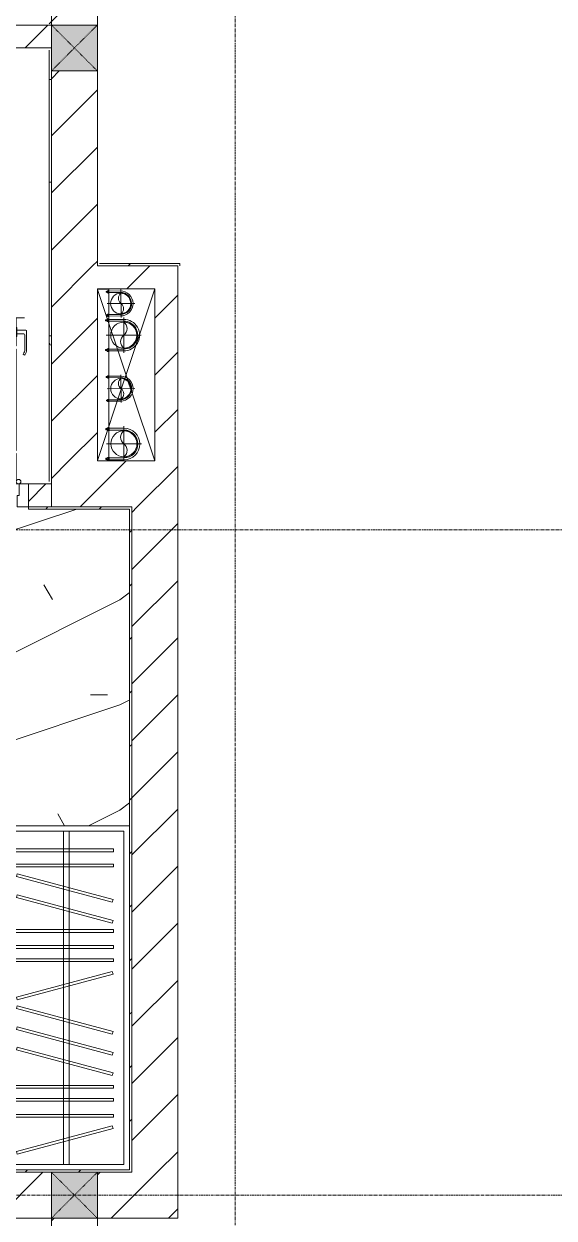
# Model space of a CAD drawing. Header units: millimetres. Extents: x 5357 to 259384, y -16348 to 109893.
# Drawn here: x 41733 to 44043, y 25437 to 30642 of the extents above; entities that cross this region are included whole.
import ezdxf

# ---------------------------------------------------------------- set-up
doc = ezdxf.new("R2010")
doc.units = ezdxf.units.MM
for name, pattern in [('Dash', [6, 3, -3]), ('Grid Line', [22.225, 12.7, -3.175, 3.175, -3.175]), ('IMPORT-CENTER _3_', [10.16, 6.35, -1.27, 1.27, -1.27])]:
    doc.linetypes.add(name, pattern=pattern)
for name, color, linetype, lineweight in [('0-1', 7, 'Continuous', 5), ('0-2', 53, 'Continuous', 9), ('A-CLNG', 13, 'Continuous', 9), ('A-DETL-GENF-1', 53, 'Continuous', 9), ('A-DOOR-1', 254, 'Continuous', 9), ('A-DOOR-2', 53, 'Continuous', 9), ('A-FLOR', 192, 'Continuous', 9), ('A-FLOR-1', 53, 'Continuous', 9), ('A-FLOR-PATT-1', 10, 'Continuous', 9), ('A-WALL', 113, 'Continuous', 9), ('A-WALL-1', 9, 'Continuous', 18), ('A-WALL-2', 53, 'Continuous', 9), ('A-WALL-3', 113, 'Continuous', 18), ('A-WALL-PATT', 111, 'Continuous', 9), ('A-WALL-PATT-1', 10, 'Continuous', 9), ('A-WALL-PATT-2', 53, 'Continuous', 9), ('G-IMPT', 8, 'Continuous', 9), ('G-IMPT-2', 8, 'IMPORT-CENTER _3_', 9), ('I-FURN-1', 254, 'Continuous', 9), ('I-WALL-1', 9, 'Continuous', 18), ('I-WALL-3', 2, 'Continuous', 18), ('M-EQPM', 50, 'Continuous', 9), ('S-COLS', 52, 'Continuous', 9), ('S-COLS-1', 253, 'Continuous', 5), ('S-COLS-5', 52, 'Continuous', 18), ('S-COLS-6', 52, 'Dash', 9), ('S-COLS-HDLN', 52, 'Dash', 9), ('S-GRID-1', 1, 'Grid Line', 9)]:
    doc.layers.add(name, color=color, linetype=linetype, lineweight=lineweight)
pattern_1 = [(45, (0, 0), (-124.4508, 124.4508), [])]
pattern_2 = [(45, (0, 0), (-116.6726, 116.6726), [])]

# ---------------------------------------------------------------- blocks, each defined once
blk = doc.blocks.new('NCV_TKTC_KET CAU_rvt-1-TKCS_MB CẢNH QUAN CÂY XANH')
at = {"layer": 'A-FLOR-1'}
blk.add_line((42052.7, 28736.9), (42052.7, 29486.9), dxfattribs=at)
blk = doc.blocks.new('DOOR_CW_01 CANH MO-PANEL KINH - DIG_02-800x2200-CỬA NHÔM KÍNH-401063-TKCS_MB CẢNH QUAN CÂY XANH')
at = {"layer": 'A-DETL-GENF-1'}
for p, q in [((-347, -182), (-347, -62)), ((-347, -62), (-307, -62)), ((-307, -62), (-307, -182)), ((-307, -182), (-347, -182)), ((-347, -196), (-341, -196)), ((-347, -638), (-347, -196)), ((-341, -196), (-341, -182)), ((-341, -182), (-313, -182)), ((-313, -182), (-313, -196)), ((-307, -196), (-313, -196)), ((-307, -196), (-307, -638)), ((-383.9, -611.2), (-377.3, -615.8)), ((-270.1, -611.2), (-276.7, -615.8)), ((-392, -637), (-392, -716.5)), ((-384, -699.5), (-384, -637)), ((-347, -638), (-341, -638)), ((-307, -652), (-347, -652)), ((-347, -652), (-347, -772)), ((-341, -652), (-341, -638)), ((-313, -652), (-341, -652)), ((-307, -638), (-313, -638)), ((-313, -638), (-313, -652)), ((-307, -772), (-307, -652)), ((-270, -699.5), (-270, -637)), ((-262, -637), (-262, -716.5)), ((-349, -720.5), (-388, -720.5)), ((-349, -703.5), (-380, -703.5)), ((-349, -692.2), (-349, -731.8)), ((-347, -692.2), (-349, -692.2)), ((-347, -692.2), (-347, -731.8)), ((-307, -692.2), (-307, -731.8)), ((-307, -692.2), (-305, -692.2)), ((-305, -692.2), (-305, -731.8)), ((-305, -703.5), (-274, -703.5)), ((-305, -720.5), (-266, -720.5)), ((-349, -731.8), (-347, -731.8)), ((-347, -772), (-307, -772)), ((-305, -731.8), (-307, -731.8))]:
    blk.add_line(p, q, dxfattribs=at)
blk.add_circle((-357, -60), 10, dxfattribs=at)
for centre, radius, start, end in [((-357, -60), 714, 268, 0), ((-347, -637), 45, 145, 180), ((-347, -637), 37, 145, 180), ((-307, -637), 37, 0, 35), ((-307, -637), 45, 360, 35), ((-388, -716.5), 4, 180, 270), ((-380, -699.5), 4, 180, 270), ((-274, -699.5), 4, 270, 0), ((-266, -716.5), 4, 270, 0)]:
    blk.add_arc(centre, radius, start, end, dxfattribs=at)
at = {"layer": 'A-DOOR-2'}
for p, q in [((-400, -50), (-400, 50)), ((-400, 50), (-350, 50)), ((-350, 50), (-350, 0)), ((350, 0), (350, 50)), ((350, 50), (400, 50)), ((400, 50), (400, -50)), ((-360, -50), (-400, -50)), ((-360, 0), (-360, -50)), ((-350, 0), (-360, 0)), ((-357, -50), (-332, -50)), ((360, 0), (350, 0)), ((360, -50), (360, 0)), ((400, -50), (360, -50))]:
    blk.add_line(p, q, dxfattribs=at)
blk = doc.blocks.new('TU QUAN AO-SUITE ROOM_3 - TU QUAN AO-SUITE ROOM_3-V89-TKCS_MB CẢNH QUAN CÂY XANH')
at = {"layer": 'I-FURN-1'}
for p, q in [((0, -1500), (0, 0)), ((0, 0), (0, -1500)), ((-526, -24), (-24, -24)), ((-526, -1476), (-526, -24)), ((-526, -24), (-526, -600)), ((-287, -24), (-287, -576)), ((-263, -24), (-263, -576)), ((-24, -24), (-24, -1476)), ((-478.3, -181.1), (-61.3, -69.4)), ((-58.2, -80.9), (-475.2, -192.7)), ((-61.3, -69.4), (-58.2, -80.9)), ((-475.2, -192.7), (-478.3, -181.1)), ((-480.1, -229.7), (-50.1, -229.7)), ((-480.1, -241.7), (-480.1, -229.7)), ((-50.1, -241.7), (-480.1, -241.7)), ((-50.1, -229.7), (-50.1, -241.7)), ((-480.1, -299.2), (-50.1, -299.2)), ((-480.1, -311.2), (-480.1, -299.2)), ((-50.1, -311.2), (-480.1, -311.2)), ((-50.1, -299.2), (-50.1, -311.2)), ((-480.1, -356.4), (-50.1, -356.4)), ((-480.1, -368.4), (-480.1, -356.4)), ((-50.1, -356.4), (-50.1, -368.4)), ((-50.1, -368.4), (-480.1, -368.4)), ((-475.2, -411.5), (-478.3, -423.1)), ((-58.2, -523.3), (-475.2, -411.5)), ((-478.3, -423.1), (-61.3, -534.9)), ((-475.2, -500.3), (-478.3, -511.9)), ((-478.3, -511.9), (-61.3, -623.6)), ((-58.2, -612.1), (-475.2, -500.3)), ((-61.3, -534.9), (-58.2, -523.3)), ((-526, -1476), (-526, -600)), ((-475.2, -591.5), (-478.3, -603.1)), ((-478.3, -603.1), (-61.3, -714.9)), ((-58.2, -703.3), (-475.2, -591.5)), ((-287, -576), (-287, -1476)), ((-263, -576), (-263, -1476)), ((-61.3, -623.6), (-58.2, -612.1)), ((-61.3, -714.9), (-58.2, -703.3)), ((-478.3, -853.9), (-61.3, -742.1)), ((-58.2, -753.7), (-475.2, -865.5)), ((-61.3, -742.1), (-58.2, -753.7)), ((-475.2, -865.5), (-478.3, -853.9)), ((-480.1, -908.6), (-480.1, -920.6)), ((-480.1, -908.6), (-480.1, -920.6)), ((-50.1, -908.6), (-480.1, -908.6)), ((-480.1, -920.6), (-50.1, -920.6)), ((-50.1, -920.6), (-50.1, -908.6)), ((-480.1, -965.8), (-480.1, -977.8)), ((-480.1, -965.8), (-480.1, -977.8)), ((-50.1, -965.8), (-480.1, -965.8)), ((-480.1, -977.8), (-50.1, -977.8)), ((-50.1, -977.8), (-50.1, -965.8)), ((-480.1, -1035.3), (-480.1, -1047.3)), ((-480.1, -1035.3), (-480.1, -1047.3)), ((-50.1, -1035.3), (-480.1, -1035.3)), ((-50.1, -1047.3), (-50.1, -1035.3)), ((-480.1, -1047.3), (-50.1, -1047.3)), ((-475.2, -1075.3), (-478.3, -1086.9)), ((-478.3, -1086.9), (-61.3, -1198.6)), ((-58.2, -1187.1), (-475.2, -1075.3)), ((-475.2, -1166.5), (-478.3, -1178.1)), ((-478.3, -1178.1), (-61.3, -1289.9)), ((-58.2, -1278.3), (-475.2, -1166.5)), ((-61.3, -1198.6), (-58.2, -1187.1)), ((-61.3, -1289.9), (-58.2, -1278.3)), ((-480.1, -1320.5), (-480.1, -1332.5)), ((-480.1, -1320.5), (-480.1, -1332.5)), ((-50.1, -1320.5), (-480.1, -1320.5)), ((-480.1, -1332.5), (-50.1, -1332.5)), ((-50.1, -1332.5), (-50.1, -1320.5)), ((-480.1, -1386.9), (-480.1, -1398.9)), ((-480.1, -1386.9), (-480.1, -1398.9)), ((-50.1, -1386.9), (-480.1, -1386.9)), ((-480.1, -1398.9), (-50.1, -1398.9)), ((-50.1, -1398.9), (-50.1, -1386.9)), ((-550, -1500), (0, -1500)), ((0, -1500), (-550, -1500)), ((-24, -1476), (-526, -1476))]:
    blk.add_line(p, q, dxfattribs=at)
blk = doc.blocks.new('NCV_TKTC_TANG 1_rvt-1-TKCS_MB CẢNH QUAN CÂY XANH')
at = {"layer": 'A-FLOR-PATT-1'}
h = blk.add_hatch(dxfattribs=at)
h.set_pattern_fill('FP_6', color=256, style=0, pattern_type=2)
h.set_pattern_definition([(0, (0, 0), (1788.16, 447.04), [73.762, -1267.358, 73.762, -1267.358, -7152.64]), (0, (0, 0), (1788.16, 447.04), [-2682.24, 73.762, -2608.478, 73.762, -1267.358, -3129.28]), (0, (0, 0), (1788.16, 447.04), [-6705.6, 73.762, -820.318, 73.762, -2161.438]), (120, (670.56, 223.5), (-1281.228, 1325.072), [73.762, -1267.358, 73.762, -8419.998]), (120, (670.56, 223.5), (-1281.228, 1325.072), [-1414.882, -1267.358, 73.762, -2608.478, -4470.4]), (120, (670.56, 223.5), (-1281.228, 1325.072), [-5364.48, 73.762, -1267.358, 73.762, -3055.518]), (120, (670.56, 223.5), (-1281.228, 1325.072), [-6779.362, -820.318, 73.762, -2161.438]), (240, (894.1, 1117.6), (-506.932, -1772.112), [73.762, -1267.358, 73.762, -8419.998]), (240, (894.1, 1117.6), (-506.932, -1772.112), [-1414.882, -1267.358, 73.762, -2608.478, -4470.4]), (240, (894.1, 1117.6), (-506.932, -1772.112), [-5364.48, 73.762, -1267.358, 73.762, -3055.518]), (240, (894.1, 1117.6), (-506.932, -1772.112), [-6779.362, -820.318, 73.762, -2161.438])])
h.paths.add_polyline_path([(41642.6, 25646.9), (41642.6, 27146.9), (42192.6, 27146.9), (42190.6, 28526.9), (41752.6, 28527.8), (41752.6, 28536.9), (40952.6, 28536.9), (40952.6, 28526.9), (40852.6, 28526.9), (40852.6, 28276.9), (39252.6, 28276.9), (39252.6, 28526.9), (38152.6, 28526.9), (38153.2, 25736.9), (38852.6, 25736.9), (38852.6, 25646.9), (38862.6, 25646.9), (38862.6, 26097.3), (39312.6, 26097.3), (39312.6, 27585.8), (39316.4, 27614.6), (39327.5, 27641.4), (39345.2, 27664.4), (39368.2, 27682), (39395, 27693.2), (39423.7, 27696.9), (40851.2, 27696.9), (40879.9, 27693.2), (40906.7, 27682), (40929.8, 27664.4), (40947.4, 27641.4), (40958.5, 27614.6), (40962.3, 27585.8), (40962.3, 26097.3), (41412.3, 26097.3), (41412.3, 25646.9)])
h = blk.add_hatch(dxfattribs=at)
h.set_pattern_fill('FP_4', color=256, style=0, pattern_type=2)
h.set_pattern_definition([(216.87, (366.52, 916.3), (2748.8967, 1832.6049), [458.15, -4123.35]), (206.565, (916.3, 641.4), (-916.3012, -916.2996), [1024.455, -1024.455]), (198.435, (916.3, 183.26), (-1832.5985, -916.302), [579.52, -2318.076])])
h.paths.add_polyline_path([(41642.6, 25646.9), (41642.6, 27146.9), (42192.6, 27146.9), (42190.6, 28526.9), (41752.6, 28527.8), (41752.6, 28536.9), (40952.6, 28536.9), (40952.6, 28526.9), (40852.6, 28526.9), (40852.6, 28276.9), (39252.6, 28276.9), (39252.6, 28526.9), (38152.6, 28526.9), (38153.2, 25736.9), (38852.6, 25736.9), (38852.6, 25646.9), (38862.6, 25646.9), (38862.6, 26097.3), (39312.6, 26097.3), (39312.6, 27585.8), (39316.4, 27614.6), (39327.5, 27641.4), (39345.2, 27664.4), (39368.2, 27682), (39395, 27693.2), (39423.7, 27696.9), (40851.2, 27696.9), (40879.9, 27693.2), (40906.7, 27682), (40929.8, 27664.4), (40947.4, 27641.4), (40958.5, 27614.6), (40962.3, 27585.8), (40962.3, 26097.3), (41412.3, 26097.3), (41412.3, 25646.9)])
at = {"layer": 'A-WALL-PATT-1'}
h = blk.add_hatch(dxfattribs=at)
h.set_pattern_fill('FP_2', color=256, style=0, pattern_type=2)
h.set_pattern_definition(pattern_1)
h.paths.add_polyline_path([(38152.6, 30536.9), (39952.6, 30536.9), (39952.6, 30636.9), (38152.6, 30636.9), (38152.6, 30631.7)])
h.paths.add_polyline_path([(41670.2, 30536.9), (41852.6, 30536.9), (41852.6, 30636.9), (40052.6, 30636.9), (40052.6, 30536.9), (41065, 30536.9)])
h = blk.add_hatch(dxfattribs=at)
h.set_pattern_fill('FP_11', color=256, style=0, pattern_type=2)
h.set_pattern_definition([(0, (0, 0), (894.08, 223.52), [73.762, -596.798, 73.762, -596.798, -3576.32]), (0, (0, 0), (894.08, 223.52), [-1341.12, 73.762, -1267.358, 73.762, -596.798, -1564.64]), (0, (0, 0), (894.08, 223.52), [-3352.8, 73.762, -373.278, 73.762, -1043.838]), (120, (335.28, 111.76), (-640.614, 662.536), [73.762, -596.798, 73.762, -4173.118]), (120, (335.28, 111.76), (-640.614, 662.536), [-744.322, -596.798, 73.762, -1267.358, -2235.2]), (120, (335.28, 111.76), (-640.614, 662.536), [-2682.24, 73.762, -596.798, 73.762, -1490.878]), (120, (335.28, 111.76), (-640.614, 662.536), [-3426.562, -373.278, 73.762, -1043.838]), (240, (447.04, 558.8), (-253.466, -886.056), [73.762, -596.798, 73.762, -4173.118]), (240, (447.04, 558.8), (-253.466, -886.056), [-744.322, -596.798, 73.762, -1267.358, -2235.2]), (240, (447.04, 558.8), (-253.466, -886.056), [-2682.24, 73.762, -596.798, 73.762, -1490.878]), (240, (447.04, 558.8), (-253.466, -886.056), [-3426.562, -373.278, 73.762, -1043.838])])
h.paths.add_polyline_path([(41852.6, 28646.9), (41852.6, 30526.9), (41842.6, 30526.9), (41842.6, 28646.9)])
h = blk.add_hatch(dxfattribs=at)
h.set_pattern_fill('FP_2', color=256, style=0, pattern_type=2)
h.set_pattern_definition(pattern_1)
h.paths.add_polyline_path([(40052.6, 28536.9), (40952.6, 28536.9), (40952.6, 28636.9), (40052.6, 28636.9)])
h.paths.add_polyline_path([(41752.6, 28536.9), (41852.6, 28536.9), (41852.6, 28636.9), (41752.6, 28636.9), (41752.6, 28586.9)])
at = {"layer": 'A-WALL-PATT-2'}
h = blk.add_hatch(dxfattribs=at)
h.set_pattern_fill('FP_10', color=256, style=0, pattern_type=2)
h.set_pattern_definition(pattern_2)
h.paths.add_polyline_path([(41842.6, 30636.9), (41852.6, 30636.9), (41852.6, 32396.1), (41842.6, 32395.3), (41842.6, 30646.9)])
h.paths.add_polyline_path([(41852.6, 33486.1), (41852.6, 33636.9), (41842.6, 33636.9), (41842.6, 33486.1)])
h = blk.add_hatch(dxfattribs=at)
h.set_pattern_fill('FP_10', color=256, style=0, pattern_type=2)
h.set_pattern_definition(pattern_2)
h.paths.add_polyline_path([(40952.6, 28526.9), (40952.6, 28536.9), (38152.6, 28536.9), (38152.6, 28526.9), (40459.7, 28526.9)])
h.paths.add_polyline_path([(42202.6, 28526.9), (42202.6, 28536.9), (41752.6, 28536.9), (41752.6, 28526.9), (42192.6, 28526.9)])
h = blk.add_hatch(dxfattribs=at)
h.set_pattern_fill('FP_10', color=256, style=0, pattern_type=2)
h.set_pattern_definition(pattern_2)
h.paths.add_polyline_path([(42192.6, 25636.9), (42202.6, 25636.9), (42202.6, 28526.9), (42192.6, 28526.9), (42192.6, 25646.9)])
h = blk.add_hatch(dxfattribs=at)
h.set_pattern_fill('FP_10', color=256, style=0, pattern_type=2)
h.set_pattern_definition(pattern_2)
h.paths.add_polyline_path([(39249.3, 25636.9), (42192.6, 25636.9), (42192.6, 25646.9), (38852.6, 25646.9), (38852.6, 25636.9)])
at = {"layer": 'A-WALL-1'}
for p, q in [((41852.6, 30636.9), (40052.6, 30636.9)), ((41852.6, 30536.9), (41852.6, 30636.9)), ((40052.6, 30536.9), (41852.6, 30536.9)), ((41852.6, 28536.9), (41852.6, 28636.9))]:
    blk.add_line(p, q, dxfattribs=at)
at = {"layer": 'A-WALL-2'}
for p, q in [((41852.6, 28636.9), (41752.6, 28636.9)), ((41752.6, 28536.9), (41852.6, 28536.9)), ((41852.6, 28536.9), (41752.6, 28536.9))]:
    blk.add_line(p, q, dxfattribs=at)
at = {"layer": 'I-WALL-1'}
for p, q in [((41852.6, 30636.9), (41852.6, 32395.3)), ((41842.6, 30636.9), (41852.6, 30636.9)), ((41842.6, 30526.9), (41842.6, 28646.9)), ((41852.6, 28646.9), (41852.6, 30526.9)), ((41752.6, 28536.9), (41752.6, 28526.9)), ((41752.6, 28526.9), (42192.6, 28526.9)), ((42202.6, 28536.9), (41852.6, 28536.9)), ((42192.6, 28526.9), (42192.6, 25646.9)), ((42202.6, 28526.9), (42202.6, 28536.9)), ((42202.6, 25636.9), (42202.6, 28526.9)), ((38852.6, 25636.9), (42192.6, 25636.9)), ((42192.6, 25646.9), (38862.6, 25646.9)), ((42192.6, 25636.9), (42202.6, 25636.9))]:
    blk.add_line(p, q, dxfattribs=at)
at = {"layer": 'A-DOOR-1', "rotation": 180}
blk.add_blockref('DOOR_CW_01 CANH MO-PANEL KINH - DIG_02-800x2200-CỬA NHÔM KÍNH-401063-TKCS_MB CẢNH QUAN CÂY XANH', (41352.6, 28586.9), dxfattribs=at)
at = {"layer": 'I-FURN-1', "rotation": 180}
blk.add_blockref('TU QUAN AO-SUITE ROOM_3 - TU QUAN AO-SUITE ROOM_3-V89-TKCS_MB CẢNH QUAN CÂY XANH', (41642.6, 25646.9), dxfattribs=at)
blk = doc.blocks.new('TKTC_XREF_251221_MB TANG 1 - TKTC_XREF_260130_MB TANG 1_dwg_CUM U_DN100-4202115-TKCS_MB CẢNH QUAN CÂY XANH')
at = {"layer": 'G-IMPT'}
blk.add_hatch(color=256, dxfattribs=at).paths.add_polyline_path([(0, -61), (0, -57), (14.8, -55.1), (28.5, -49.4), (40.3, -40.3), (49.4, -28.5), (55.1, -14.8), (57, 0), (55.1, 14.8), (49.4, 28.5), (40.3, 40.3), (28.5, 49.4), (14.8, 55.1), (0, 57), (0, 61), (15.8, 58.9), (36.8, 48), (43.1, 43.1), (52.8, 30.5), (58.9, 15.8), (61, 0), (58.9, -15.8), (52.8, -30.5), (43.1, -43.1), (30.5, -52.8), (15.8, -58.9)])
for p, q in [((-79.1, 66.6), (-79.1, 63.4)), ((-76.6, 66.6), (-76.6, 63.4)), ((-74.6, 66.6), (-74.6, 63.4)), ((-72.7, 69.3), (-72.7, 60.7)), ((-66.9, 67.9), (-71.7, 67.9)), ((-65, 69), (0, 69)), ((-66.9, 62.1), (-71.7, 62.1)), ((-79.1, -63.4), (-79.1, -66.6)), ((-76.6, -63.4), (-76.6, -66.6)), ((-74.6, -63.4), (-74.6, -66.6)), ((-72.7, -60.7), (-72.7, -69.3)), ((-66.9, -62.1), (-71.7, -62.1)), ((-66.9, -67.9), (-71.7, -67.9)), ((-65, -69), (0, -69))]:
    blk.add_line(p, q, dxfattribs=at)
at = {"layer": 'G-IMPT', "flags": 128}
for points in [[(-72.7, 67.6), (-78.1, 67.6), (-78.1, 62.4), (-72.7, 62.4)], [(-71.7, 59.2), (-66.9, 59.2), (-66.9, 70.8), (-71.7, 70.8)], [(-66.9, 70.8), (-66.9, 72.7), (-65, 72.7), (-65, 57.3), (-66.9, 57.3), (-66.9, 59.2)], [(-65, 61), (0, 61), (0, 57)], [(-72.7, -62.4), (-78.1, -62.4), (-78.1, -67.6), (-72.7, -67.6)], [(-71.7, -70.8), (-66.9, -70.8), (-66.9, -59.2), (-71.7, -59.2)], [(-66.9, -59.2), (-66.9, -57.3), (-65, -57.3), (-65, -72.7), (-66.9, -72.7), (-66.9, -70.8)], [(-65, -61), (0, -61), (0, -57)]]:
    blk.add_lwpolyline(points, dxfattribs=at)
at = {"layer": 'G-IMPT'}
for centre, radius, start, end in [((-78.1, 66.6), 0.96, 90, 180), ((-71.1, 69.3), 1.56, 112.61986, 247.38014), ((-67.9, 65), 4.8, 143.1301, 216.8699), ((0, 0), 69, 270, 90), ((-78.1, 63.4), 0.96, 180, 270), ((-71.1, 60.7), 1.56, 112.61986, 247.38014), ((0, 0), 61, 270, 90), ((0, 0), 57, 270, 90), ((-78.1, -63.4), 0.96, 90, 180), ((-71.1, -60.7), 1.56, 112.61986, 247.38014), ((-67.9, -65), 4.8, 143.1301, 216.8699), ((-78.1, -66.6), 0.96, 180, 270), ((-71.1, -69.3), 1.56, 112.61986, 247.38014)]:
    blk.add_arc(centre, radius, start, end, dxfattribs=at)
blk = doc.blocks.new('TKTC_XREF_251221_MB TANG 1 - TKTC_XREF_260130_MB TANG 1_dwg_$cc-4202117-TKCS_MB CẢNH QUAN CÂY XANH')
at = {"layer": 'G-IMPT'}
blk.add_circle((0, 0), 0.5, dxfattribs=at)
for centre, radius, start, end in [((0, 0), 0.5, 90, 270), ((0.188, 0.25), 0.313, 126.8699, 233.1301), ((-0.188, -0.25), 0.313, 306.8699, 53.1301)]:
    blk.add_arc(centre, radius, start, end, dxfattribs=at)
at = {"layer": 'G-IMPT-2'}
for p, q in [((0, -0.673), (0, 0.673)), ((-0.673, 0), (0.673, 0))]:
    blk.add_line(p, q, dxfattribs=at)
blk = doc.blocks.new('TKTC_XREF_251221_MB TANG 1 - TKTC_XREF_260130_MB TANG 1_dwg_$cc-4202122-TKCS_MB CẢNH QUAN CÂY XANH')
at = {"layer": 'G-IMPT'}
blk.add_circle((0, 0), 0.5, dxfattribs=at)
for centre, radius, start, end in [((0, 0), 0.5, 90, 270), ((0.188, 0.25), 0.313, 126.8699, 233.1301), ((-0.188, -0.25), 0.313, 306.8699, 53.1301)]:
    blk.add_arc(centre, radius, start, end, dxfattribs=at)
at = {"layer": 'G-IMPT-2'}
for p, q in [((0, -0.673), (0, 0.673)), ((-0.673, 0), (0.673, 0))]:
    blk.add_line(p, q, dxfattribs=at)
blk = doc.blocks.new('TKTC_XREF_251221_MB TANG 1 - TKTC_XREF_260130_MB TANG 1_dwg_CUM U_DN100-4202112-TKCS_MB CẢNH QUAN CÂY XANH')
at = {"layer": 'G-IMPT'}
blk.add_hatch(color=256, dxfattribs=at).paths.add_polyline_path([(0, 61), (0, 57), (14.8, 55.1), (28.5, 49.4), (40.3, 40.3), (49.4, 28.5), (55.1, 14.8), (57, 0), (55.1, -14.8), (49.4, -28.5), (40.3, -40.3), (28.5, -49.4), (14.8, -55.1), (0, -57), (0, -61), (15.8, -58.9), (30.5, -52.8), (43.1, -43.1), (52.8, -30.5), (58.9, -15.8), (61, 0), (58.9, 15.8), (52.8, 30.5), (43.1, 43.1), (30.5, 52.8), (15.8, 58.9)])
for p, q in [((-79.1, 66.6), (-79.1, 63.4)), ((-76.6, 66.6), (-76.6, 63.4)), ((-74.6, 66.6), (-74.6, 63.4)), ((-72.7, 69.3), (-72.7, 60.7)), ((-66.9, 67.9), (-71.7, 67.9)), ((-66.9, 62.1), (-71.7, 62.1)), ((-65, 69), (0, 69)), ((-79.1, -63.4), (-79.1, -66.6)), ((-76.6, -63.4), (-76.6, -66.6)), ((-74.6, -63.4), (-74.6, -66.6)), ((-72.7, -60.7), (-72.7, -69.3)), ((-66.9, -62.1), (-71.7, -62.1)), ((-66.9, -67.9), (-71.7, -67.9)), ((-65, -69), (0, -69))]:
    blk.add_line(p, q, dxfattribs=at)
at = {"layer": 'G-IMPT', "flags": 128}
for points in [[(-72.7, 67.6), (-78.1, 67.6), (-78.1, 62.4), (-72.7, 62.4)], [(-71.7, 59.2), (-66.9, 59.2), (-66.9, 70.8), (-71.7, 70.8)], [(-66.9, 70.8), (-66.9, 72.7), (-65, 72.7), (-65, 57.3), (-66.9, 57.3), (-66.9, 59.2)], [(-65, 61), (0, 61), (0, 57)], [(-72.7, -62.4), (-78.1, -62.4), (-78.1, -67.6), (-72.7, -67.6)], [(-71.7, -70.8), (-66.9, -70.8), (-66.9, -59.2), (-71.7, -59.2)], [(-66.9, -59.2), (-66.9, -57.3), (-65, -57.3), (-65, -72.7), (-66.9, -72.7), (-66.9, -70.8)], [(-65, -61), (0, -61), (0, -57)]]:
    blk.add_lwpolyline(points, dxfattribs=at)
at = {"layer": 'G-IMPT'}
for centre, radius, start, end in [((-78.1, 66.6), 0.96, 90, 180), ((-78.1, 63.4), 0.96, 180, 270), ((-71.1, 69.3), 1.56, 112.6199, 247.3801), ((-67.9, 65), 4.8, 143.1301, 216.8699), ((-71.1, 60.7), 1.56, 112.6199, 247.3801), ((0, 0), 69, 270, 90), ((0, 0), 61, 270, 90), ((0, 0), 57, 270, 90), ((-78.1, -63.4), 0.96, 90, 180), ((-78.1, -66.6), 0.96, 180, 270), ((-71.1, -60.7), 1.56, 112.6199, 247.3801), ((-67.9, -65), 4.8, 143.1301, 216.8699), ((-71.1, -69.3), 1.56, 112.6199, 247.3801)]:
    blk.add_arc(centre, radius, start, end, dxfattribs=at)
blk = doc.blocks.new('TKTC_XREF_251221_MB TANG 1 - TKTC_XREF_260130_MB TANG 1_dwg_$cc-4202123-TKCS_MB CẢNH QUAN CÂY XANH')
at = {"layer": 'G-IMPT'}
blk.add_circle((0, 0), 0.5, dxfattribs=at)
for centre, radius, start, end in [((0, 0), 0.5, 90, 270), ((0.188, 0.25), 0.313, 126.8699, 233.1301), ((-0.188, -0.25), 0.313, 306.8699, 53.1301)]:
    blk.add_arc(centre, radius, start, end, dxfattribs=at)
at = {"layer": 'G-IMPT-2'}
for p, q in [((0, -0.673), (0, 0.66)), ((-0.673, 0), (0.673, 0))]:
    blk.add_line(p, q, dxfattribs=at)
blk = doc.blocks.new('TKTC_XREF_251221_MB TANG 1 - TKTC_XREF_260130_MB TANG 1_dwg_$cc-4202118-TKCS_MB CẢNH QUAN CÂY XANH')
at = {"layer": 'G-IMPT'}
blk.add_circle((0, 0), 0.5, dxfattribs=at)
for centre, radius, start, end in [((0, 0), 0.5, 90, 270), ((0.188, 0.25), 0.313, 126.8699, 233.1301), ((-0.188, -0.25), 0.313, 306.8699, 53.1301)]:
    blk.add_arc(centre, radius, start, end, dxfattribs=at)
at = {"layer": 'G-IMPT-2'}
for p, q in [((0, -0.673), (0, 0.673)), ((-0.673, 0), (0.673, 0))]:
    blk.add_line(p, q, dxfattribs=at)
blk = doc.blocks.new('TKTC_XREF_251221_MB TANG 1 - TKTC_XREF_260130_MB TANG 1_dwg-4202109-TKCS_MB CẢNH QUAN CÂY XANH')
at = {"layer": 'G-IMPT'}
blk.add_line((-161098.3, -372609.7), (-161098.3, -371861.5), dxfattribs=at)
at = {"layer": 'G-IMPT', "flags": 128}
blk.add_lwpolyline([(-161099.2, -371861.5), (-161049.2, -371861.8), (-161049.2, -372609.7)], dxfattribs=at)
at = {"extrusion": (0, 0, -1)}
for name, p, xscale, yscale, zscale, rotation in [('TKTC_XREF_251221_MB TANG 1 - TKTC_XREF_260130_MB TANG 1_dwg_CUM U_DN100-4202115-TKCS_MB CẢNH QUAN CÂY XANH', (160998.2, -371923.3), 0.7894736842105257, 0.7894736842105257, -0.7894736842105257, 179.5802210006296), ('TKTC_XREF_251221_MB TANG 1 - TKTC_XREF_260130_MB TANG 1_dwg_$cc-4202122-TKCS_MB CẢNH QUAN CÂY XANH', (160984.1, -372061.2), 113.7150000000092, 113.7150000000092, -113.7150000000092, 359.9532564459116), ('TKTC_XREF_251221_MB TANG 1 - TKTC_XREF_260130_MB TANG 1_dwg_CUM U_DN100-4202115-TKCS_MB CẢNH QUAN CÂY XANH', (160997.8, -372294.4), 0.7894736842105257, 0.7894736842105257, -0.7894736842105257, 179.5802210006296)]:
    blk.add_blockref(name, p, dxfattribs=dict(at, xscale=xscale, yscale=yscale, zscale=zscale, rotation=rotation))
for name, p, xscale, yscale, zscale, rotation in [('TKTC_XREF_251221_MB TANG 1 - TKTC_XREF_260130_MB TANG 1_dwg_$cc-4202117-TKCS_MB CẢNH QUAN CÂY XANH', (-160996.2, -371923.3), 90.00000000005133, 90.00000000005133, 90.00000000005133, 180.4197789977763), ('TKTC_XREF_251221_MB TANG 1 - TKTC_XREF_260130_MB TANG 1_dwg_CUM U_DN100-4202112-TKCS_MB CẢNH QUAN CÂY XANH', (-160984.1, -372061.2), 0.9974999999999966, 0.9974999999999966, 0.9974999999999966, 0.04674355648990237), ('TKTC_XREF_251221_MB TANG 1 - TKTC_XREF_260130_MB TANG 1_dwg_$cc-4202118-TKCS_MB CẢNH QUAN CÂY XANH', (-160995.8, -372294.4), 90.00000000005133, 90.00000000005133, 90.00000000005133, 180.4197789977763), ('TKTC_XREF_251221_MB TANG 1 - TKTC_XREF_260130_MB TANG 1_dwg_CUM U_DN100-4202112-TKCS_MB CẢNH QUAN CÂY XANH', (-160983.3, -372535.6), 0.9975000000000005, 0.9975000000000005, 0.9975000000000005, 0.04674355613123519), ('TKTC_XREF_251221_MB TANG 1 - TKTC_XREF_260130_MB TANG 1_dwg_$cc-4202123-TKCS_MB CẢNH QUAN CÂY XANH', (-160983.3, -372534.7), 113.7150000000092, 113.7150000000092, 113.7150000000092, 180.0447608815844)]:
    blk.add_blockref(name, p, dxfattribs=dict(xscale=xscale, yscale=yscale, zscale=zscale, rotation=rotation))
blk = doc.blocks.new('TKTC_XREF_251221_MB TANG 1 - TKTC_XREF_251221_MB TANG 1-2038492-TKCS_MB CẢNH QUAN CÂY XANH')
blk.add_blockref('TKTC_XREF_251221_MB TANG 1 - TKTC_XREF_260130_MB TANG 1_dwg-4202109-TKCS_MB CẢNH QUAN CÂY XANH', (169499.1, 384109.7))
blk = doc.blocks.new('G1_SOF - BO TRU - 200x200-3050151-TKCS_MB CẢNH QUAN CÂY XANH')
at = {"layer": 'S-COLS-HDLN'}
for p, q in [((-100, 100), (100, -100)), ((100, 100), (-100, -100))]:
    blk.add_line(p, q, dxfattribs=at)

msp = doc.modelspace()

# ---------------------------------------------------------------- hatches: boundary and pattern name
at = {"layer": 'A-WALL-PATT'}
h = msp.add_hatch(dxfattribs=at)
h.set_pattern_fill('FP_1', color=256, style=0, pattern_type=2)
h.set_pattern_definition(pattern_1)
h.paths.add_polyline_path([(42052.6, 29586.9), (42052.6, 30437), (41852.6, 30437), (41852.6, 29586.9)])
h.paths.add_polyline_path([(41852.6, 30637), (42052.6, 30637), (42052.6, 32395.3), (41852.6, 32395.3), (41852.6, 30993.4)])
h.paths.add_polyline_path([(41892.6, 33485.3), (42052.6, 33485.3), (42052.6, 33636.9), (41852.6, 33636.9), (41852.6, 33485.3)])
h = msp.add_hatch(dxfattribs=at)
h.set_pattern_fill('FP_1', color=256, style=0, pattern_type=2)
h.set_pattern_definition(pattern_1)
h.paths.add_polyline_path([(42052.6, 28736.9), (42052.6, 29586.9), (41852.6, 29586.9), (41852.6, 28736.9)])
h = msp.add_hatch(dxfattribs=at)
h.set_pattern_fill('FP_41', color=256, style=0, pattern_type=2)
h.set_pattern_definition(pattern_2)
h.paths.add_polyline_path([(42052.6, 29586.9), (42412.6, 29586.9), (42412.6, 29596.9), (42052.6, 29596.9)])
h = msp.add_hatch(dxfattribs=at)
h.set_pattern_fill('FP_1', color=256, style=0, pattern_type=2)
h.set_pattern_definition(pattern_1)
h.paths.add_polyline_path([(42402.6, 29486.9), (42402.6, 29586.9), (42052.6, 29586.9), (42052.6, 29486.9), (42302.6, 29486.9)])
h = msp.add_hatch(dxfattribs=at)
h.set_pattern_fill('FP_1', color=256, style=0, pattern_type=2)
h.set_pattern_definition(pattern_1)
h.paths.add_polyline_path([(42302.6, 28736.9), (42402.6, 28736.9), (42402.6, 29486.9), (42302.6, 29486.9), (42302.6, 29020.9)])
h = msp.add_hatch(dxfattribs=at)
h.set_pattern_fill('FP_1', color=256, style=0, pattern_type=2)
h.set_pattern_definition(pattern_1)
h.paths.add_polyline_path([(42402.6, 28536.9), (42402.6, 28736.9), (41852.6, 28736.9), (41852.6, 28536.9), (42275.4, 28536.9)])
h = msp.add_hatch(dxfattribs=at)
h.set_pattern_fill('FP_1', color=256, style=0, pattern_type=2)
h.set_pattern_definition(pattern_1)
h.paths.add_polyline_path([(42402.6, 25636.9), (42402.6, 28536.9), (42202.6, 28536.9), (42202.6, 25636.9)])
h = msp.add_hatch(dxfattribs=at)
h.set_pattern_fill('FP_1', color=256, style=0, pattern_type=2)
h.set_pattern_definition(pattern_1)
h.paths.add_polyline_path([(38852.6, 25436.9), (41852.6, 25436.9), (41852.6, 25636.9), (38852.6, 25636.9)])
h.paths.add_polyline_path([(42052.6, 25436.9), (42402.6, 25436.9), (42402.6, 25636.9), (42052.6, 25636.9)])
h = msp.add_hatch(dxfattribs=at)
h.set_pattern_fill('FP_1', color=256, style=0, pattern_type=2)
h.set_pattern_definition(pattern_1)
h.paths.add_polyline_path([(41852.6, 21486.9), (42052.6, 21486.9), (42052.6, 24197.4), (41852.6, 24197.4), (41852.6, 21624.1)])
h.paths.add_polyline_path([(41892.6, 25287.4), (42052.6, 25287.4), (42052.6, 25436.9), (41852.6, 25436.9), (41852.6, 25287.4)])
at = {"layer": 'S-COLS-1'}
for points in [[(41852.6, 30437), (42052.6, 30437), (42052.6, 30637), (41852.6, 30637)], [(41852.6, 25436.9), (42052.6, 25436.9), (42052.6, 25636.9), (41852.6, 25636.9)]]:
    msp.add_hatch(color=256, dxfattribs=at).paths.add_polyline_path(points)

# ---------------------------------------------------------------- linework, layer by layer
at = {"layer": '0-2'}
for p, q in [((42185, 29088.6), (42052.7, 29484.8)), ((42172, 29096.4), (42302.4, 29486.9)), ((42052.7, 28739.1), (42171, 29093.4)), ((42198.4, 29048.5), (42187.2, 29082.2)), ((42200.7, 29041.6), (42198.4, 29048.5)), ((42302.4, 28736.9), (42200.7, 29041.6))]:
    msp.add_line(p, q, dxfattribs=at)
at = {"layer": 'A-CLNG'}
msp.add_line((42302.4, 29486.9), (42302.4, 28736.9), dxfattribs=at)
at = {"layer": 'A-FLOR'}
for p, q in [((42052.6, 33636.9), (42052.6, 29596.9)), ((42402.6, 29586.9), (42402.6, 25436.9)), ((42052.6, 25436.9), (42052.6, 21486.9))]:
    msp.add_line(p, q, dxfattribs=at)
at = {"layer": 'A-WALL'}
for p, q in [((42052.6, 30637), (42052.6, 32395.3)), ((41852.6, 30637), (42052.6, 30637)), ((42052.6, 30437), (41852.6, 30437)), ((42052.6, 29596.9), (42052.6, 30437)), ((41852.6, 25436.9), (41852.6, 25636.9)), ((42052.6, 25636.9), (42052.6, 25287.4)), ((42052.6, 25436.9), (41852.6, 25436.9))]:
    msp.add_line(p, q, dxfattribs=at)
at = {"layer": 'A-WALL-3'}
for p, q in [((41852.6, 32395.3), (41852.6, 30637)), ((41852.6, 30437), (41852.6, 28536.9)), ((42052.6, 29586.9), (42052.6, 29596.9)), ((42052.6, 29586.9), (42052.6, 29586.9)), ((42402.6, 25436.9), (42402.6, 29586.9)), ((42052.6, 29486.9), (42302.6, 29486.9)), ((42052.6, 28736.9), (42052.6, 29486.9)), ((42302.6, 29486.9), (42302.6, 28736.9)), ((42302.6, 28736.9), (42052.6, 28736.9)), ((41852.6, 28536.9), (42202.6, 28536.9)), ((42202.6, 28536.9), (42202.6, 25636.9)), ((41852.6, 25636.9), (38852.6, 25636.9)), ((42202.6, 25636.9), (42052.6, 25636.9)), ((38852.6, 25436.9), (41852.6, 25436.9)), ((41852.6, 25436.9), (41852.6, 25287.4)), ((42052.6, 25436.9), (42402.6, 25436.9))]:
    msp.add_line(p, q, dxfattribs=at)
at = {"layer": 'I-WALL-3'}
for p, q in [((42052.6, 29596.9), (42052.6, 29586.9)), ((42052.6, 29586.9), (42402.6, 29586.9)), ((42412.6, 29596.9), (42062.6, 29596.9)), ((42412.6, 29586.9), (42412.6, 29596.9))]:
    msp.add_line(p, q, dxfattribs=at)
at = {"layer": 'S-COLS'}
for p, q in [((42052.6, 30637), (41852.6, 30637)), ((41852.6, 30437), (42052.6, 30437)), ((41852.6, 25636.9), (41852.6, 25436.9)), ((42052.6, 25436.9), (42052.6, 25636.9)), ((41852.6, 25436.9), (42052.6, 25436.9))]:
    msp.add_line(p, q, dxfattribs=at)
at = {"layer": 'S-COLS-5'}
for p, q in [((41852.6, 30637), (41852.6, 30437)), ((42052.6, 30437), (42052.6, 30637)), ((42052.6, 25636.9), (41852.6, 25636.9))]:
    msp.add_line(p, q, dxfattribs=at)
at = {"layer": 'S-GRID-1'}
for p, q in [((42652.6, 20960.6), (42652.6, 80482.7)), ((130319.3, 28436.9), (29351.8, 28436.9)), ((127525.3, 25536.9), (32145.8, 25536.9))]:
    msp.add_line(p, q, dxfattribs=at)

# ---------------------------------------------------------------- block references
at = {"layer": '0-1'}
for name in ['NCV_TKTC_KET CAU_rvt-1-TKCS_MB CẢNH QUAN CÂY XANH', 'NCV_TKTC_TANG 1_rvt-1-TKCS_MB CẢNH QUAN CÂY XANH']:
    msp.add_blockref(name, (0, 0), dxfattribs=at)
at = {"layer": 'M-EQPM'}
msp.add_blockref('TKTC_XREF_251221_MB TANG 1 - TKTC_XREF_251221_MB TANG 1-2038492-TKCS_MB CẢNH QUAN CÂY XANH', (33652.6, 17236.9), dxfattribs=at)
at = {"layer": 'S-COLS-6'}
for p in [(41952.6, 30537), (41952.6, 25536.9)]:
    msp.add_blockref('G1_SOF - BO TRU - 200x200-3050151-TKCS_MB CẢNH QUAN CÂY XANH', p, dxfattribs=at)

doc.saveas('drawing.dxf')
